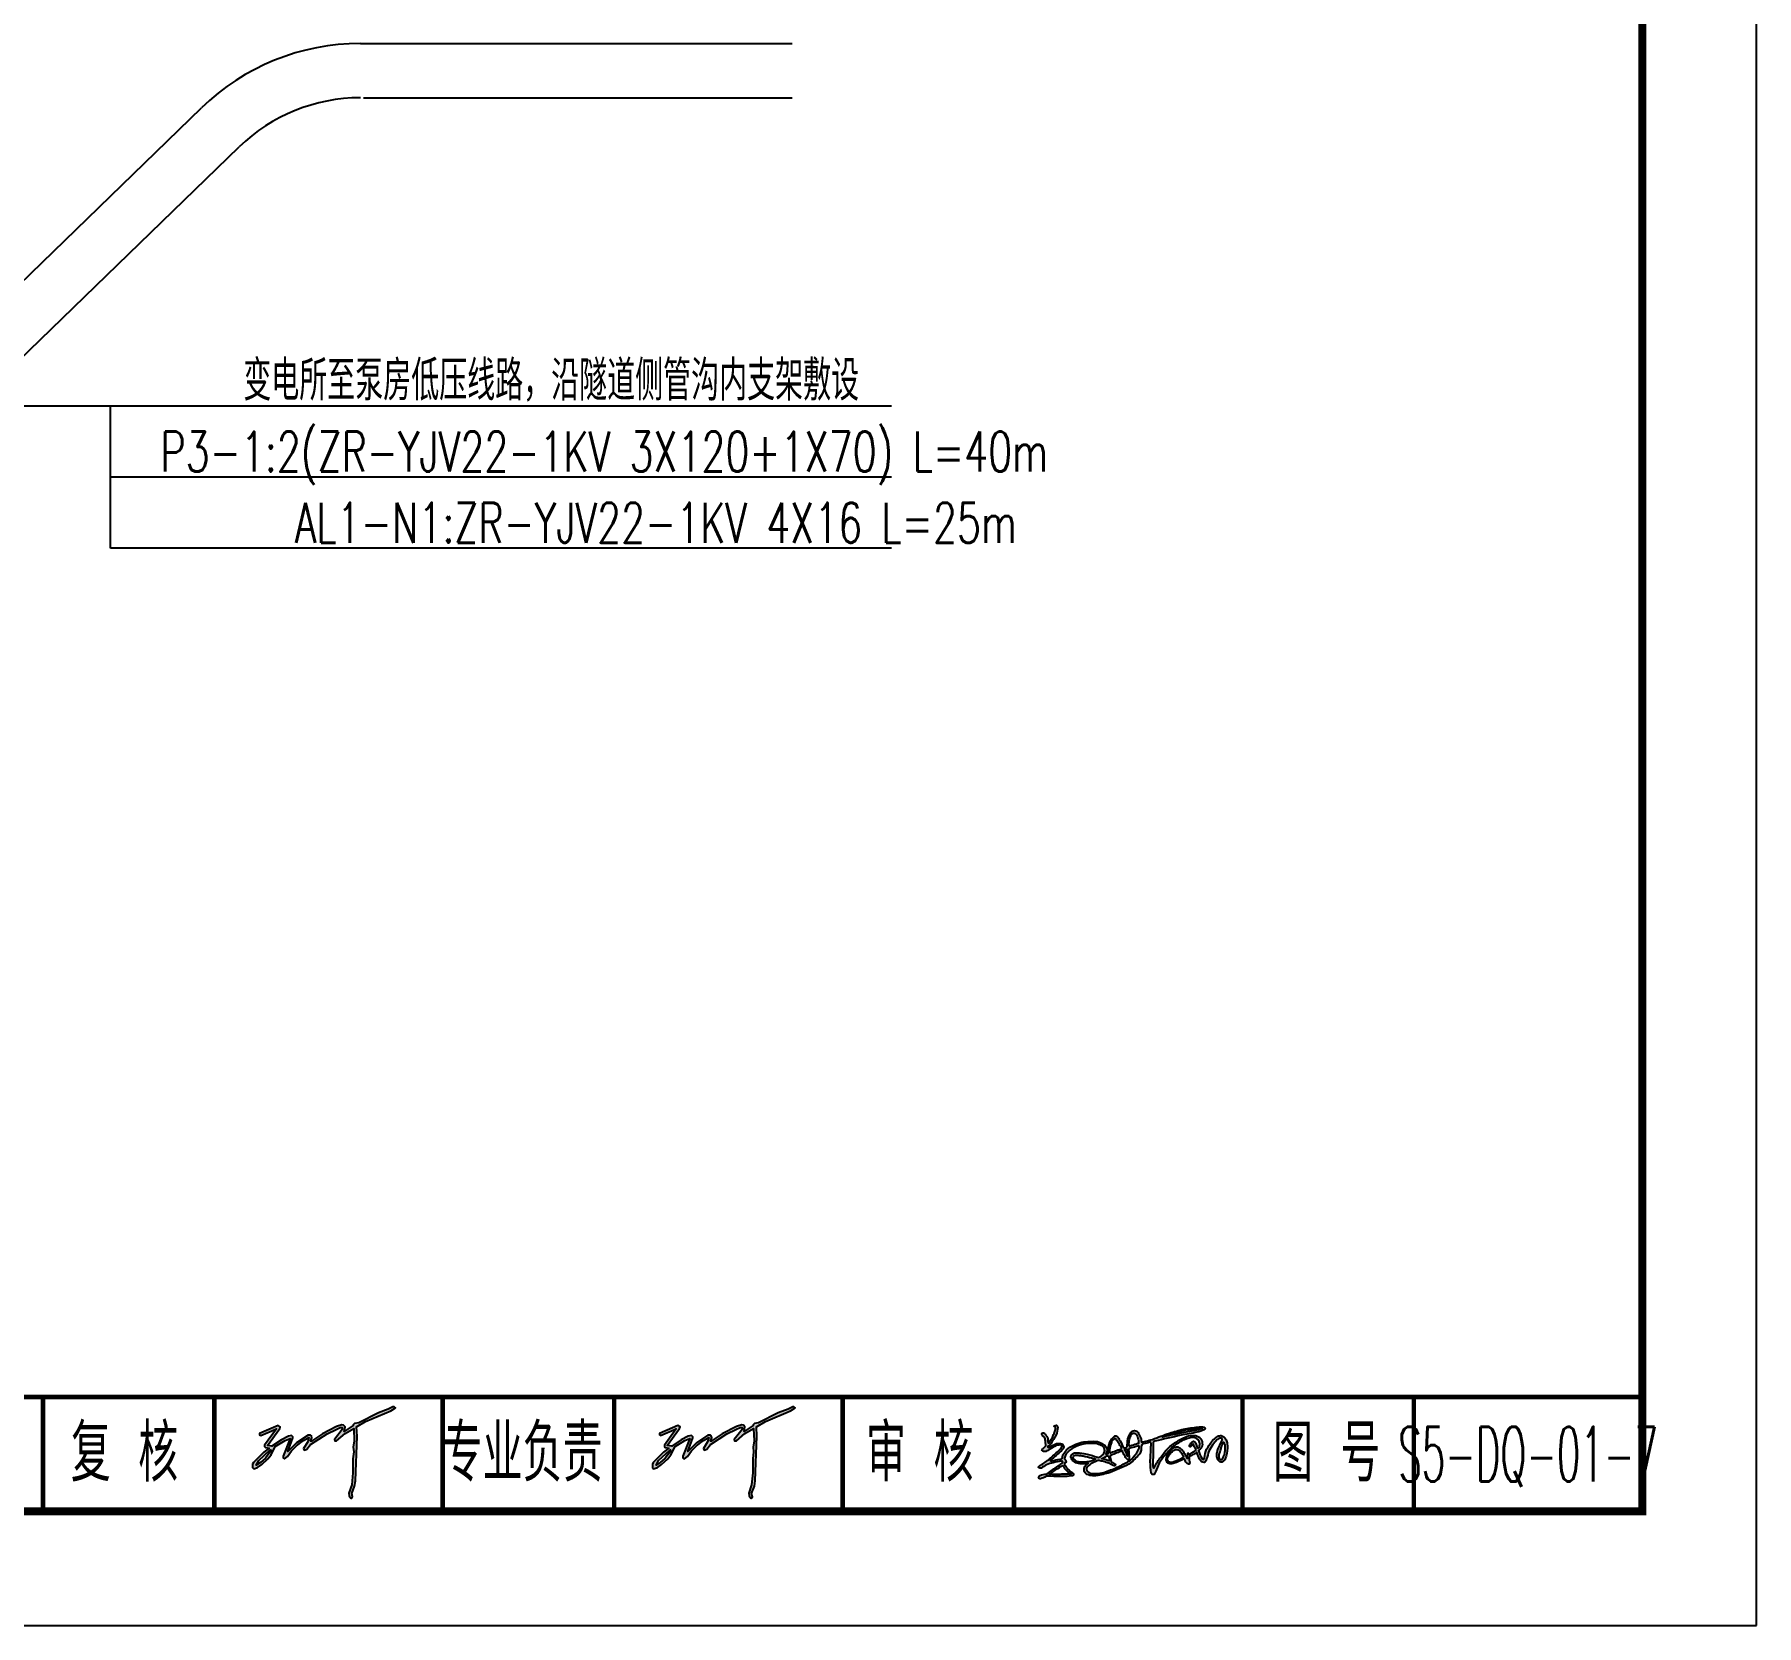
# Model space of a CAD drawing. Header units: millimetres. Extents: x 536322 to 537268, y -176210 to -175465.
# Drawn here: x 536590.8 to 536741.5, y -176117.9 to -175978.7 of the extents above; entities that cross this region are included whole.
import ezdxf
from ezdxf.enums import TextEntityAlignment as Align

# ---------------------------------------------------------------- set-up
doc = ezdxf.new("R2010")
doc.units = ezdxf.units.MM
doc.header["$MEASUREMENT"] = 0
for name, color, linetype in [('E-SYST-DIM', 3, 'Continuous'), ('electrical text', 3, 'Continuous'), ('分隔带', 3, 'Continuous'), ('图框', 7, 'Continuous'), ('次轮廓线', 7, 'Continuous'), ('路基边线', 1, 'Continuous')]:
    doc.layers.add(name, color=color, linetype=linetype)
doc.styles.get("Standard").update_dxf_attribs({"font": 'simplex1.shx', "width": 0.8, "bigfont": 'HZTXT.shx'})

# ---------------------------------------------------------------- blocks, each defined once
blk = doc.blocks.new('series')
at = {"width": 0.75}
for tag, height, p in [('页码', 4, (-35, -19)), ('图名', 5, (-220, -282)), ('图号', 5, (-20, -282))]:
    blk.add_attdef(tag, text='', height=height, dxfattribs=at).set_placement(p, align=Align.MIDDLE_CENTER)

msp = doc.modelspace()

# ---------------------------------------------------------------- hatches: boundary and pattern name
at = {"linetype": 'Continuous'}
h = msp.add_hatch(color=256, dxfattribs=at)
h.paths.add_polyline_path([(536611.41, -176102.58), (536611.48, -176102.55), (536611.41, -176102.76), (536611.01, -176103.27), (536610.58, -176103.66), (536610.22, -176103.88), (536610.43, -176103.48)], flags=17)
h.paths.add_polyline_path([(536622.31, -176098.8), (536622.28, -176098.77), (536622.17, -176098.77), (536621.77, -176098.98), (536620.91, -176099.31), (536619.18, -176100.17), (536618.82, -176100.24), (536618.71, -176100.35), (536618.71, -176100.42), (536617.92, -176100.93), (536617.99, -176100.53), (536617.85, -176100.39), (536617.71, -176100.35), (536617.24, -176100.5), (536616.01, -176101.14), (536615.04, -176101.79), (536614.97, -176101.79), (536615.08, -176101.5), (536615.04, -176101.32), (536614.97, -176101.25), (536614.75, -176101.25), (536613.75, -176101.94), (536612.99, -176102.69), (536613.42, -176101.5), (536613.42, -176101.4), (536613.31, -176101.29), (536613.03, -176101.36), (536612.41, -176101.68), (536611.59, -176102.22), (536611.19, -176102.15), (536612.27, -176100.68), (536612.31, -176100.53), (536612.13, -176100.42), (536610.51, -176101.11), (536610.51, -176101.22), (536610.61, -176101.29), (536611.98, -176100.71), (536610.94, -176102.12), (536610.94, -176102.26), (536611.01, -176102.33), (536611.33, -176102.4), (536610.87, -176102.76), (536609.97, -176103.66), (536609.89, -176103.81), (536609.89, -176104.1), (536610, -176104.2), (536610.33, -176104.1), (536610.69, -176103.84), (536611.23, -176103.34), (536611.51, -176102.98), (536611.87, -176102.26), (536612.74, -176101.72), (536613.17, -176101.54), (536612.56, -176103.09), (536612.56, -176103.23), (536612.7, -176103.34), (536612.95, -176103.12), (536613.31, -176102.62), (536613.75, -176102.19), (536614.36, -176101.72), (536614.83, -176101.47), (536614.72, -176101.83), (536614.36, -176102.44), (536614.43, -176102.58), (536614.65, -176102.48), (536614.97, -176102.08), (536616.41, -176101.14), (536617.2, -176100.75), (536617.56, -176100.6), (536617.74, -176100.6), (536617.74, -176100.75), (536617.06, -176101.65), (536617.09, -176101.76), (536617.24, -176101.76), (536617.99, -176101.11), (536618.75, -176100.68), (536618.79, -176101.76), (536618.71, -176102.3), (536618.75, -176102.73), (536618.68, -176103.34), (536618.68, -176104.56), (536618.57, -176105.61), (536618.32, -176106.33), (536618.35, -176106.58), (536618.5, -176106.76), (536618.57, -176106.76), (536618.64, -176106.65), (536618.57, -176106.36), (536618.82, -176105.72), (536618.89, -176105.25), (536619.04, -176101.36), (536619, -176100.53), (536619.79, -176100.06), (536621.99, -176099.13), (536622.39, -176098.88)])
h = msp.add_hatch(color=256, dxfattribs=at)
h.paths.add_polyline_path([(536646.41, -176102.58), (536646.48, -176102.55), (536646.41, -176102.76), (536646.01, -176103.27), (536645.58, -176103.66), (536645.22, -176103.88), (536645.43, -176103.48)], flags=17)
h.paths.add_polyline_path([(536657.31, -176098.8), (536657.28, -176098.77), (536657.17, -176098.77), (536656.77, -176098.98), (536655.91, -176099.31), (536654.18, -176100.17), (536653.82, -176100.24), (536653.71, -176100.35), (536653.71, -176100.42), (536652.92, -176100.93), (536652.99, -176100.53), (536652.85, -176100.39), (536652.71, -176100.35), (536652.24, -176100.5), (536651.01, -176101.14), (536650.04, -176101.79), (536649.97, -176101.79), (536650.08, -176101.5), (536650.04, -176101.32), (536649.97, -176101.25), (536649.75, -176101.25), (536648.75, -176101.94), (536647.99, -176102.69), (536648.42, -176101.5), (536648.42, -176101.4), (536648.31, -176101.29), (536648.03, -176101.36), (536647.41, -176101.68), (536646.59, -176102.22), (536646.19, -176102.15), (536647.27, -176100.68), (536647.31, -176100.53), (536647.13, -176100.42), (536645.51, -176101.11), (536645.51, -176101.22), (536645.61, -176101.29), (536646.98, -176100.71), (536645.94, -176102.12), (536645.94, -176102.26), (536646.01, -176102.33), (536646.33, -176102.4), (536645.87, -176102.76), (536644.97, -176103.66), (536644.89, -176103.81), (536644.89, -176104.1), (536645, -176104.2), (536645.33, -176104.1), (536645.69, -176103.84), (536646.23, -176103.34), (536646.51, -176102.98), (536646.87, -176102.26), (536647.74, -176101.72), (536648.17, -176101.54), (536647.56, -176103.09), (536647.56, -176103.23), (536647.7, -176103.34), (536647.95, -176103.12), (536648.31, -176102.62), (536648.75, -176102.19), (536649.36, -176101.72), (536649.83, -176101.47), (536649.72, -176101.83), (536649.36, -176102.44), (536649.43, -176102.58), (536649.65, -176102.48), (536649.97, -176102.08), (536651.41, -176101.14), (536652.2, -176100.75), (536652.56, -176100.6), (536652.74, -176100.6), (536652.74, -176100.75), (536652.06, -176101.65), (536652.09, -176101.76), (536652.24, -176101.76), (536652.99, -176101.11), (536653.75, -176100.68), (536653.79, -176101.76), (536653.71, -176102.3), (536653.75, -176102.73), (536653.68, -176103.34), (536653.68, -176104.56), (536653.57, -176105.61), (536653.32, -176106.33), (536653.35, -176106.58), (536653.5, -176106.76), (536653.57, -176106.76), (536653.64, -176106.65), (536653.57, -176106.36), (536653.82, -176105.72), (536653.89, -176105.25), (536654.04, -176101.36), (536654, -176100.53), (536654.79, -176100.06), (536656.99, -176099.13), (536657.39, -176098.88)])
h = msp.add_hatch(color=256)
h.paths.add_polyline_path([(536680.17, -176100.58, 0.432736), (536680.09, -176100.51, -0.414825), (536680.03, -176100.46, -0.217444), (536680.25, -176100.39, -0.302824), (536680.38, -176100.58, -0.06462), (536680.24, -176101.24, 0.00207), (536679.78, -176102.01, -0.011861), (536679.49, -176102.27, 0.79944), (536679.62, -176102.3, -0.027797), (536680.25, -176102, -0.102506), (536680.73, -176102.01, -0.279105), (536680.83, -176102.11, -0.376682), (536680.8, -176102.52, -0.013795), (536679.89, -176103.34, 0.041137), (536679.7, -176103.49, 0.326697), (536679.85, -176103.51, -0.049793), (536680.54, -176103.37, 0.13813), (536680.77, -176103.3, 0.004373), (536680.82, -176102.98, -0.00379), (536681.14, -176102.54, -0.07311), (536681.77, -176102.12, -0.039296), (536682.49, -176101.88, -0.057686), (536683.84, -176101.81, -0.045162), (536684.48, -176102.13, -0.096541), (536684.71, -176102.54, -0.063701), (536684.59, -176102.9, 0.715211), (536684.65, -176102.94, 0.034822), (536684.79, -176102.86, -0.005049), (536684.79, -176102.46, -0.069951), (536684.92, -176101.87, -0.094603), (536685.37, -176101.33, -0.42667), (536685.52, -176101.35, -0.166405), (536685.76, -176101.63, -0.045559), (536686.04, -176102.19, 0.34574), (536686.2, -176102.37, 0.327185), (536686.44, -176102.26, -0.006336), (536686.5, -176101.59, -0.070459), (536686.79, -176100.99, -0.277154), (536687.2, -176100.88, -0.258257), (536687.45, -176101.11, -0.059853), (536687.66, -176101.59, 0.033162), (536687.69, -176101.88), (536688.09, -176101.78, 0.006185), (536688.67, -176101.63, -0.01547), (536690.14, -176101.08, -0.023732), (536691.38, -176100.74, -0.02752), (536692.65, -176100.55, -0.093905), (536693.19, -176100.56, -0.639476), (536693.2, -176100.79, -0.084416), (536692.56, -176101, -0.013235), (536691.17, -176101.27, 0.00764), (536688.86, -176101.79, 0.417097), (536688.73, -176101.97, -0.006859), (536688.7, -176103.61, 0.052186), (536688.72, -176104.05, 0.917139), (536688.84, -176104.07, -0.065469), (536689.4, -176103.17, -0.040623), (536690.09, -176102.33, -0.029551), (536690.92, -176101.73, -0.051081), (536691.83, -176101.32, -0.059282), (536692.45, -176101.3, -0.098161), (536692.91, -176101.57, -0.118685), (536693.03, -176102.09, -0.172692), (536692.84, -176102.49, 0.094663), (536692.68, -176102.59, 0.052179), (536692.98, -176103.28, 0.340523), (536693.12, -176103.38, 0.25885), (536693.21, -176103.23, -0.072114), (536693.4, -176102.49, -0.041515), (536693.99, -176101.64, -0.047067), (536694.36, -176101.37, -0.182759), (536694.69, -176101.3, -0.23432), (536695.06, -176101.59, -0.07357), (536695.19, -176101.92, -0.038847), (536695.22, -176102.17, -0.074643), (536695.12, -176103.1, -0.0218), (536694.99, -176103.41, -0.15391), (536694.74, -176103.61, -0.223788), (536694.56, -176103.58, -0.162208), (536694.32, -176103.27, -0.139745), (536694.33, -176102.73, -0.038541), (536694.65, -176101.93, 0.014341), (536694.77, -176101.69, 0.309375), (536694.74, -176101.56, 0.27225), (536694.57, -176101.51, 0.128075), (536694.31, -176101.68, 0.055511), (536693.95, -176102.09, 0.057717), (536693.61, -176102.67, 0.025925), (536693.4, -176103.34, -0.168675), (536693.19, -176103.65, -0.136257), (536692.96, -176103.58, -0.116703), (536692.66, -176103.08, -0.032028), (536692.57, -176102.81, 0.504109), (536692.49, -176102.8, -0.02311), (536692.17, -176102.99, -0.015238), (536691.91, -176103.13, 0.333456), (536691.87, -176103.26, 0.044295), (536691.92, -176103.65, -0.238452), (536691.88, -176103.79, -0.201273), (536691.75, -176103.78, -0.071802), (536691.63, -176103.67, -0.100027), (536691.51, -176103.42, 0.24254), (536691.46, -176103.35, 0.225325), (536691.34, -176103.38, -0.030532), (536690.56, -176103.72, -0.062343), (536690.17, -176103.78, -0.02548), (536690.01, -176103.7, -0.158421), (536689.86, -176103.42, -0.034717), (536689.86, -176103.35, -0.093102), (536689.98, -176102.99, -0.051131), (536690.32, -176102.52, -0.051847), (536690.64, -176102.3, -0.069928), (536690.91, -176102.29, -0.086215), (536691.18, -176102.47, 0.004267), (536691.36, -176102.67, -0.008246), (536691.58, -176103.07, 0.467298), (536691.71, -176103.06, 0.215279), (536691.75, -176102.89, -0.114668), (536691.77, -176102.82, -0.254501), (536691.83, -176102.88, 0.157949), (536691.88, -176102.95, 0.0497), (536692.18, -176102.76, 0.043115), (536692.47, -176102.56, 0.193594), (536692.39, -176102.41, -0.004278), (536692.26, -176102.07, 0.361394), (536692.15, -176102.09, 0.048218), (536692, -176102.28, -0.190129), (536691.91, -176102.26, -0.23301), (536691.94, -176102.11, -0.10973), (536692.14, -176101.84, -0.425192), (536692.38, -176101.84, -0.03214), (536692.51, -176102.16, 0.062346), (536692.62, -176102.38, 0.155165), (536692.73, -176102.33, 0.14796), (536692.8, -176102.01, 0.134515), (536692.63, -176101.63, 0.139391), (536692.08, -176101.46, 0.036002), (536691.26, -176101.74, 0.020898), (536690.4, -176102.31, 0.028284), (536689.56, -176103.24), (536689.24, -176103.7), (536688.96, -176104.41), (536688.8, -176104.71), (536688.64, -176104.71), (536688.55, -176104.59), (536688.51, -176104.29, -0.046068), (536688.5, -176102.94, -0.008242), (536688.53, -176102.27, 0.033881), (536688.54, -176101.97, 0.51133), (536688.42, -176101.87, -0.05826), (536687.89, -176102.02, 0.136911), (536687.73, -176102.11, 0.186139), (536687.68, -176102.41, -0.219336), (536687.44, -176103.01, -0.056272), (536686.6, -176103.8, -0.027982), (536684.95, -176104.53, -0.028622), (536683.71, -176104.81, -0.06203), (536683.17, -176104.78, -0.110448), (536682.76, -176104.56, -0.19677), (536682.68, -176104.19, -0.113168), (536682.86, -176103.85, -0.037183), (536683.04, -176103.73, 0.646679), (536683, -176103.7, -0.157612), (536682.73, -176103.78, -0.017025), (536682.19, -176103.75, -0.119319), (536681.75, -176103.53, -0.169044), (536681.53, -176103.2, -0.233232), (536681.6, -176102.95, -0.141018), (536681.93, -176102.8, -0.050883), (536682.34, -176102.82, -0.019539), (536682.95, -176102.93, -0.030481), (536683.85, -176103.19, 0.121522), (536684.01, -176103.19, 0.048533), (536684.31, -176102.98, 0.147562), (536684.47, -176102.71, 0.137058), (536684.44, -176102.39, 0.066546), (536684.18, -176102.15, 0.037799), (536683.7, -176102, 0.029918), (536682.99, -176102, 0.042797), (536682.19, -176102.15, 0.042057), (536681.43, -176102.58, 0.098162), (536681.04, -176103.02, 0.084131), (536680.95, -176103.34, -0.151937), (536681.1, -176103.57, -0.310659), (536681, -176103.68, 0.387514), (536680.97, -176103.84, 0.060837), (536681.28, -176104.25, -0.001128), (536681.44, -176104.4, 0.007252), (536681.72, -176104.62, -0.349108), (536681.76, -176104.75, 1.256784), (536681.73, -176104.78, -0.256873), (536681.56, -176104.83, -0.012428), (536680.85, -176104.89, -0.024535), (536679.77, -176104.85, 0.032561), (536679.36, -176104.86, -0.061789), (536678.87, -176105.08, -0.562885), (536678.7, -176104.93, -0.208646), (536678.83, -176104.78, -0.111913), (536679.37, -176104.68, 0.018988), (536679.56, -176104.56, -0.001564), (536680.51, -176103.88, 0.043166), (536680.83, -176103.65, 0.277417), (536680.73, -176103.52, 0.021589), (536679.97, -176103.68, 0.0625), (536679.39, -176103.85, 0.043071), (536678.92, -176104.15, -0.116067), (536678.69, -176104.1, -0.449041), (536678.74, -176103.97, -0.000937), (536679.04, -176103.79, 0.035833), (536679.85, -176103.15, 0.014403), (536680.63, -176102.44, -0.002616), (536680.74, -176102.28, 0.240131), (536680.68, -176102.13, 0.130172), (536680.24, -176102.17, 0.041035), (536679.69, -176102.49, 0.009007), (536679.34, -176102.69, -0.151647), (536679.06, -176102.67, -0.131523), (536678.99, -176102.55, -0.17722), (536679.19, -176102.35, -0.011986), (536679.32, -176102.2, 0.189578), (536679.31, -176101.95, 0.01956), (536679.27, -176101.57, 0.081234), (536679.08, -176101.34, -0.049758), (536678.98, -176101.2, -0.254042), (536679, -176101.08, -0.30104), (536679.16, -176101.06, -0.230762), (536679.18, -176101.08, -0.016518), (536679.33, -176101.27, -0.004328), (536679.49, -176101.49, -0.004015), (536679.52, -176101.94, 0.388969), (536679.65, -176101.89, -0.072799), (536679.87, -176101.53, -0.010761), (536680.01, -176101.21, 0.002337), (536680.15, -176100.85, 0.064615)])
h.paths.add_polyline_path([(536685.72, -176102, 0.006522), (536685.91, -176102.31, -0.271697), (536685.94, -176102.44, -0.240232), (536685.84, -176102.5, 0.046381), (536685.58, -176102.57, 0.020098), (536685.03, -176102.79, -0.428121), (536684.93, -176102.78, -0.221019), (536684.9, -176102.67, -0.046018), (536684.98, -176102.12, 0.049664), (536685.09, -176101.84, -0.130486), (536685.33, -176101.57), (536685.39, -176101.54, -0.315622), (536685.5, -176101.64, -0.020079)], flags=16)
h.paths.add_polyline_path([(536686.04, -176102.64, 0.040517), (536686.06, -176102.76, -0.016282), (536686.26, -176103.13, 0.083916), (536686.49, -176103.41, 0.408366), (536686.62, -176103.39, 0.009167), (536686.61, -176103.09, 0.019811), (536686.57, -176102.55, -0.183743), (536686.63, -176102.42, -0.032555), (536686.81, -176102.38, 0.012504), (536687.38, -176102.21, -0.178463), (536687.48, -176102.18, -0.079884), (536687.49, -176102.4, -0.042619), (536687.26, -176102.85, -0.014743), (536686.71, -176103.48, 0.000542), (536685.72, -176104.01, -0.01808), (536684.56, -176104.47, -0.036479), (536683.89, -176104.61, -0.056104), (536683.29, -176104.6, -0.107559), (536683, -176104.45, -0.173978), (536682.89, -176104.22, -0.223937), (536683, -176103.99, -0.060515), (536683.38, -176103.72, -0.017626), (536683.9, -176103.47, -0.113369), (536684, -176103.47, 0.003034), (536684.37, -176103.57, -0.010493), (536684.83, -176103.71, -0.030267), (536685.01, -176103.79, -0.045315), (536685.11, -176103.85, -0.104658), (536685.15, -176103.87, 0.144452), (536685.3, -176103.93, 0.453035), (536685.41, -176103.89, 0.313811), (536685.42, -176103.83, 0.052239), (536685.25, -176103.72, 0.056905), (536685.07, -176103.62, -0.285028), (536685.04, -176103.54, 0.089321), (536684.99, -176103.29, -0.147429), (536684.95, -176103.09, -0.222306), (536685.07, -176103, 0.010723), (536685.55, -176102.81, 0.028776), (536685.95, -176102.63, -0.449606)], flags=16)
h.paths.add_polyline_path([(536686.65, -176101.62, -0.047451), (536686.81, -176101.21, -0.327248), (536687.05, -176101.08, -0.257765), (536687.3, -176101.3, 0.031987), (536687.39, -176101.52, -0.062166), (536687.45, -176101.92, -0.476286), (536687.38, -176102, -0.021082), (536686.87, -176102.17, -0.034106), (536686.65, -176102.22, -0.240595), (536686.61, -176102.16, -0.071828)], flags=16)
h.paths.add_polyline_path([(536686.22, -176102.52, -0.31151), (536686.24, -176102.52, 0.091122), (536686.32, -176102.52, -0.044617), (536686.45, -176102.5, -0.254737), (536686.47, -176102.56, 0.043825), (536686.47, -176102.8, 0.054141), (536686.51, -176103.03, -0.511913), (536686.5, -176103.07, -0.250815), (536686.43, -176103.03, -0.068089), (536686.4, -176102.97, 0.027595), (536686.31, -176102.71), (536686.22, -176102.55, -0.438818)], flags=16)
h.paths.add_polyline_path([(536684.8, -176103.09, -0.070793), (536684.86, -176103.26, -0.03684), (536684.89, -176103.5, -0.511702), (536684.84, -176103.51, 0.008091), (536684.61, -176103.43, -0.036069), (536684.4, -176103.35, 0.068724), (536684.23, -176103.33, -1.024864), (536684.23, -176103.29, 0.086324), (536684.32, -176103.27, 0.028772), (536684.64, -176103.1, -0.279386)], flags=16)
h.paths.add_polyline_path([(536683.66, -176103.38, 0.127115), (536683.59, -176103.41, -0.084614), (536683.37, -176103.51, -0.007543), (536682.93, -176103.6, -0.08036), (536682.36, -176103.62, -0.145532), (536681.95, -176103.5, -0.072881), (536681.75, -176103.31, -0.356606), (536681.75, -176103.1, -0.203505), (536681.92, -176103.02, -0.08555), (536682.15, -176103.01, -0.004608), (536682.59, -176103.07, 0.01201), (536683.34, -176103.25, 0.017064), (536683.64, -176103.32, -0.649654)], flags=16)
h.paths.add_polyline_path([(536689.55, -176101.37, -0.044305), (536689.69, -176101.32, -0.004264), (536691.35, -176100.85, -0.008335), (536692.32, -176100.69, 0.000572), (536692.91, -176100.64, -0.061594), (536693.01, -176100.68, -0.671314), (536692.99, -176100.71, -0.012664), (536692.37, -176100.85, -0.018364), (536691.73, -176100.98, -0.013482), (536690.61, -176101.2, 0.015232), (536689.9, -176101.35, 0.079126), (536689.62, -176101.41, -0.090079), (536689.58, -176101.43, -1.108593)], flags=16)
h.paths.add_polyline_path([(536690.06, -176103.12, -0.072416), (536690.22, -176102.9, -0.075829), (536690.49, -176102.6, -0.126094), (536690.75, -176102.5, -0.183759), (536691.06, -176102.63, -0.060456), (536691.27, -176102.95, -0.055619), (536691.38, -176103.2), (536691, -176103.41), (536690.39, -176103.64, -0.093619), (536690.25, -176103.66, -0.103772), (536690.06, -176103.59, -0.176853), (536689.98, -176103.43, -0.204979)], flags=16)
h.paths.add_polyline_path([(536681.56, -176104.63, -0.571764), (536681.53, -176104.66, 0.005501), (536681.15, -176104.67, 0.003044), (536680.56, -176104.69, -0.005834), (536680, -176104.69, -0.02172), (536679.76, -176104.68, -0.047484), (536679.64, -176104.67, -0.92367), (536679.63, -176104.63, 0.129105), (536679.71, -176104.62, 0.021629), (536679.77, -176104.58, 0.028295), (536679.83, -176104.55, -0.003491), (536680.49, -176104.11, -0.1003), (536680.76, -176103.93, -0.168887), (536680.85, -176103.93, -0.076914), (536680.89, -176104.04, 0.038411), (536681.01, -176104.23, -0.027734), (536681.2, -176104.42, 0.018147), (536681.43, -176104.58, 0.050311)], flags=16)
h.paths.add_polyline_path([(536691.65, -176103.22, -0.339437), (536691.71, -176103.18), (536691.72, -176103.18, -0.091128), (536691.76, -176103.18, -0.119751), (536691.77, -176103.19, -0.217561), (536691.78, -176103.23, -0.172067), (536691.76, -176103.28, -0.345366), (536691.72, -176103.29, -0.180886), (536691.67, -176103.26, -0.286706)], flags=16)
h.paths.add_polyline_path([(536694.58, -176102.72, 0.026993), (536694.64, -176102.5, -0.016742), (536694.74, -176102.21, 0.073624), (536694.8, -176102.01, -0.100878), (536694.84, -176101.89, -0.593123), (536694.9, -176101.89, -0.152736), (536695.01, -176102.3, -0.039038), (536694.93, -176102.95, -0.076233), (536694.75, -176103.37, -0.512205), (536694.57, -176103.37, -0.092384), (536694.5, -176103.2, -0.079784), (536694.5, -176103.03, -0.063606)], flags=16)

# ---------------------------------------------------------------- linework, layer by layer
msp.add_lwpolyline([(536741.54, -176117.92), (536741.54, -175820.92), (536321.54, -175820.92), (536321.54, -176117.92)], close=True)
for points, const_width in [([(536731.54, -175830.92), (536351.54, -175830.92), (536351.54, -176107.92), (536731.54, -176107.92), (536731.54, -175830.92)], 0.7), ([(536351.54, -176097.92), (536731.54, -176097.92)], 0.4), ([(536626.54, -176107.92), (536626.54, -176097.92)], 0.4), ([(536641.54, -176107.92), (536641.54, -176097.92)], 0.4), ([(536661.54, -176107.92), (536661.54, -176097.92)], 0.4), ([(536676.54, -176107.92), (536676.54, -176097.92)], 0.4), ([(536696.54, -176107.92), (536696.54, -176097.92)], 0.4), ([(536711.54, -176107.92), (536711.54, -176097.92)], 0.4)]:
    msp.add_lwpolyline(points, dxfattribs=dict(const_width=const_width))
for points in [[(536622.31, -176098.8), (536622.28, -176098.77), (536622.17, -176098.77), (536621.77, -176098.98), (536620.91, -176099.31), (536619.18, -176100.17), (536618.82, -176100.24), (536618.71, -176100.35), (536618.71, -176100.42), (536617.92, -176100.93), (536617.99, -176100.53), (536617.85, -176100.39), (536617.71, -176100.35), (536617.24, -176100.5), (536616.01, -176101.14), (536615.04, -176101.79), (536614.97, -176101.79), (536615.08, -176101.5), (536615.04, -176101.32), (536614.97, -176101.25), (536614.75, -176101.25), (536613.75, -176101.94), (536612.99, -176102.69), (536613.42, -176101.5), (536613.42, -176101.4), (536613.31, -176101.29), (536613.03, -176101.36), (536612.41, -176101.68), (536611.59, -176102.22), (536611.19, -176102.15), (536612.27, -176100.68), (536612.31, -176100.53), (536612.13, -176100.42), (536610.51, -176101.11), (536610.51, -176101.22), (536610.61, -176101.29), (536611.98, -176100.71), (536610.94, -176102.12), (536610.94, -176102.26), (536611.01, -176102.33), (536611.33, -176102.4), (536610.87, -176102.76), (536609.97, -176103.66), (536609.89, -176103.81), (536609.89, -176104.1), (536610, -176104.2), (536610.33, -176104.1), (536610.69, -176103.84), (536611.23, -176103.34), (536611.51, -176102.98), (536611.87, -176102.26), (536612.74, -176101.72), (536613.17, -176101.54), (536612.56, -176103.09), (536612.56, -176103.23), (536612.7, -176103.34), (536612.95, -176103.12), (536613.31, -176102.62), (536613.75, -176102.19), (536614.36, -176101.72), (536614.83, -176101.47), (536614.72, -176101.83), (536614.36, -176102.44), (536614.43, -176102.58), (536614.65, -176102.48), (536614.97, -176102.08), (536616.41, -176101.14), (536617.2, -176100.75), (536617.56, -176100.6), (536617.74, -176100.6), (536617.74, -176100.75), (536617.06, -176101.65), (536617.09, -176101.76), (536617.24, -176101.76), (536617.99, -176101.11), (536618.75, -176100.68), (536618.79, -176101.76), (536618.71, -176102.3), (536618.75, -176102.73), (536618.68, -176103.34), (536618.68, -176104.56), (536618.57, -176105.61), (536618.32, -176106.33), (536618.35, -176106.58), (536618.5, -176106.76), (536618.57, -176106.76), (536618.64, -176106.65), (536618.57, -176106.36), (536618.82, -176105.72), (536618.89, -176105.25), (536619.04, -176101.36), (536619, -176100.53), (536619.79, -176100.06), (536621.99, -176099.13), (536622.39, -176098.88), (536622.31, -176098.8)], [(536657.31, -176098.8), (536657.28, -176098.77), (536657.17, -176098.77), (536656.77, -176098.98), (536655.91, -176099.31), (536654.18, -176100.17), (536653.82, -176100.24), (536653.71, -176100.35), (536653.71, -176100.42), (536652.92, -176100.93), (536652.99, -176100.53), (536652.85, -176100.39), (536652.71, -176100.35), (536652.24, -176100.5), (536651.01, -176101.14), (536650.04, -176101.79), (536649.97, -176101.79), (536650.08, -176101.5), (536650.04, -176101.32), (536649.97, -176101.25), (536649.75, -176101.25), (536648.75, -176101.94), (536647.99, -176102.69), (536648.42, -176101.5), (536648.42, -176101.4), (536648.31, -176101.29), (536648.03, -176101.36), (536647.41, -176101.68), (536646.59, -176102.22), (536646.19, -176102.15), (536647.27, -176100.68), (536647.31, -176100.53), (536647.13, -176100.42), (536645.51, -176101.11), (536645.51, -176101.22), (536645.61, -176101.29), (536646.98, -176100.71), (536645.94, -176102.12), (536645.94, -176102.26), (536646.01, -176102.33), (536646.33, -176102.4), (536645.87, -176102.76), (536644.97, -176103.66), (536644.89, -176103.81), (536644.89, -176104.1), (536645, -176104.2), (536645.33, -176104.1), (536645.69, -176103.84), (536646.23, -176103.34), (536646.51, -176102.98), (536646.87, -176102.26), (536647.74, -176101.72), (536648.17, -176101.54), (536647.56, -176103.09), (536647.56, -176103.23), (536647.7, -176103.34), (536647.95, -176103.12), (536648.31, -176102.62), (536648.75, -176102.19), (536649.36, -176101.72), (536649.83, -176101.47), (536649.72, -176101.83), (536649.36, -176102.44), (536649.43, -176102.58), (536649.65, -176102.48), (536649.97, -176102.08), (536651.41, -176101.14), (536652.2, -176100.75), (536652.56, -176100.6), (536652.74, -176100.6), (536652.74, -176100.75), (536652.06, -176101.65), (536652.09, -176101.76), (536652.24, -176101.76), (536652.99, -176101.11), (536653.75, -176100.68), (536653.79, -176101.76), (536653.71, -176102.3), (536653.75, -176102.73), (536653.68, -176103.34), (536653.68, -176104.56), (536653.57, -176105.61), (536653.32, -176106.33), (536653.35, -176106.58), (536653.5, -176106.76), (536653.57, -176106.76), (536653.64, -176106.65), (536653.57, -176106.36), (536653.82, -176105.72), (536653.89, -176105.25), (536654.04, -176101.36), (536654, -176100.53), (536654.79, -176100.06), (536656.99, -176099.13), (536657.39, -176098.88), (536657.31, -176098.8)], [(536611.41, -176102.58), (536611.48, -176102.55), (536611.41, -176102.76), (536611.01, -176103.27), (536610.58, -176103.66), (536610.22, -176103.88), (536610.43, -176103.48), (536611.41, -176102.58)], [(536646.41, -176102.58), (536646.48, -176102.55), (536646.41, -176102.76), (536646.01, -176103.27), (536645.58, -176103.66), (536645.22, -176103.88), (536645.43, -176103.48), (536646.41, -176102.58)]]:
    msp.add_lwpolyline(points, dxfattribs=at)
for points in [[(536689.56, -176103.24), (536689.24, -176103.7), (536688.96, -176104.41), (536688.8, -176104.71), (536688.64, -176104.71), (536688.55, -176104.59), (536688.51, -176104.29, -0.046068), (536688.5, -176102.94, -0.008242), (536688.53, -176102.27, 0.033881), (536688.54, -176101.97, 0.51133), (536688.42, -176101.87, -0.05826), (536687.89, -176102.02, 0.136911), (536687.73, -176102.11, 0.186139), (536687.68, -176102.41, -0.219336), (536687.44, -176103.01, -0.056272), (536686.6, -176103.8, -0.027982), (536684.95, -176104.53, -0.028622), (536683.71, -176104.81, -0.06203), (536683.17, -176104.78, -0.110448), (536682.76, -176104.56, -0.19677), (536682.68, -176104.19, -0.113168), (536682.86, -176103.85, -0.037183), (536683.04, -176103.73, 0.664405), (536683, -176103.71, -0.156914), (536682.73, -176103.78, -0.017025), (536682.19, -176103.75, -0.119319), (536681.75, -176103.53, -0.169044), (536681.53, -176103.2, -0.233232), (536681.6, -176102.95, -0.141018), (536681.93, -176102.8, -0.050883), (536682.34, -176102.82, -0.019539), (536682.95, -176102.93, -0.030481), (536683.85, -176103.19, 0.121522), (536684.01, -176103.19, 0.048533), (536684.31, -176102.98, 0.147562), (536684.47, -176102.71, 0.137058), (536684.44, -176102.39, 0.066546), (536684.18, -176102.15, 0.037799), (536683.7, -176102, 0.029918), (536682.99, -176102, 0.042797), (536682.19, -176102.15, 0.042057), (536681.43, -176102.58, 0.098162), (536681.04, -176103.02, 0.084131), (536680.95, -176103.34, -0.151937), (536681.1, -176103.57, -0.310659), (536681, -176103.68, 0.387514), (536680.97, -176103.84, 0.060837), (536681.28, -176104.25, -0.001128), (536681.44, -176104.4, 0.007252), (536681.72, -176104.62, -0.349108), (536681.76, -176104.75, 1.256784), (536681.73, -176104.78, -0.256873), (536681.56, -176104.83, -0.012428), (536680.85, -176104.89, -0.024535), (536679.77, -176104.85, 0.032561), (536679.36, -176104.86, -0.061789), (536678.87, -176105.08, -0.562885), (536678.7, -176104.93, -0.208646), (536678.83, -176104.78, -0.111913), (536679.37, -176104.68, 0.018988), (536679.56, -176104.56, -0.001564), (536680.51, -176103.88, 0.043166), (536680.83, -176103.65, 0.277417), (536680.73, -176103.52, 0.021589), (536679.97, -176103.68, 0.0625), (536679.39, -176103.85, 0.043071), (536678.92, -176104.15, -0.116067), (536678.69, -176104.1, -0.449041), (536678.74, -176103.97, -0.000937), (536679.04, -176103.79, 0.035833), (536679.85, -176103.15, 0.014403), (536680.63, -176102.44, -0.002616), (536680.74, -176102.28, 0.240131), (536680.68, -176102.13, 0.130172), (536680.24, -176102.17, 0.041035), (536679.69, -176102.49, 0.009007), (536679.34, -176102.69, -0.151647), (536679.06, -176102.67, -0.131523), (536678.99, -176102.55, -0.17722), (536679.19, -176102.35, -0.011986), (536679.32, -176102.2, 0.189578), (536679.31, -176101.95, 0.01956), (536679.27, -176101.57, 0.081234), (536679.08, -176101.34, -0.049758), (536678.98, -176101.2, -0.254042), (536679, -176101.08, -0.30104), (536679.16, -176101.06, -0.230762), (536679.18, -176101.08, -0.016518), (536679.33, -176101.27, -0.004328), (536679.49, -176101.49, -0.004015), (536679.52, -176101.94, 0.388969), (536679.65, -176101.89, -0.072799), (536679.87, -176101.53, -0.010761), (536680.01, -176101.21, 0.002337), (536680.15, -176100.85, 0.064615), (536680.17, -176100.58, 0.432736), (536680.09, -176100.51, -0.414825), (536680.03, -176100.46, -0.217444), (536680.25, -176100.39, -0.302824), (536680.38, -176100.58, -0.06462), (536680.24, -176101.24, 0.00207), (536679.78, -176102.01, -0.011861), (536679.49, -176102.27, 0.79944), (536679.62, -176102.3, -0.027797), (536680.25, -176102, -0.102506), (536680.73, -176102.01, -0.279105), (536680.83, -176102.11, -0.376682), (536680.8, -176102.52, -0.013795), (536679.89, -176103.34, 0.041137), (536679.7, -176103.49, 0.326697), (536679.85, -176103.51, -0.049793), (536680.54, -176103.37, 0.13813), (536680.77, -176103.3, 0.004373), (536680.82, -176102.98, -0.00379), (536681.14, -176102.54, -0.07311), (536681.77, -176102.12, -0.039296), (536682.49, -176101.88, -0.057686), (536683.84, -176101.81, -0.045162), (536684.48, -176102.13, -0.096541), (536684.71, -176102.54, -0.063701), (536684.59, -176102.9, 0.715211), (536684.65, -176102.94, 0.034822), (536684.79, -176102.86, -0.005049), (536684.79, -176102.46, -0.069951), (536684.92, -176101.87, -0.094603), (536685.37, -176101.33, -0.42667), (536685.52, -176101.35, -0.166405), (536685.76, -176101.63, -0.045559), (536686.04, -176102.19, 0.34574), (536686.2, -176102.37, 0.327185), (536686.44, -176102.26, -0.006336), (536686.5, -176101.59, -0.070459), (536686.79, -176100.99, -0.277154), (536687.2, -176100.88, -0.258257), (536687.45, -176101.11, -0.059853), (536687.66, -176101.59, 0.033162), (536687.69, -176101.88, 0), (536688.09, -176101.78, 0.006185), (536688.67, -176101.63, -0.01547), (536690.14, -176101.08, -0.023732), (536691.38, -176100.74, -0.02752), (536692.65, -176100.55, -0.093905), (536693.19, -176100.56, -0.630494), (536693.2, -176100.79, -0.084829), (536692.56, -176101, -0.013235), (536691.17, -176101.27, 0.00764), (536688.86, -176101.79, 0.417097), (536688.73, -176101.97, -0.006859), (536688.7, -176103.61, 0.052186), (536688.72, -176104.05, 0.917139), (536688.84, -176104.07, -0.065469), (536689.4, -176103.17, -0.040623), (536690.09, -176102.33, -0.029551), (536690.92, -176101.73, -0.051081), (536691.83, -176101.32, -0.059282), (536692.45, -176101.3, -0.098161), (536692.91, -176101.57, -0.118685), (536693.03, -176102.09, -0.172692), (536692.84, -176102.49, 0.094663), (536692.68, -176102.59, 0.052179), (536692.98, -176103.28, 0.340523), (536693.12, -176103.38, 0.25885), (536693.21, -176103.23, -0.072114), (536693.4, -176102.49, -0.041515), (536693.99, -176101.64, -0.047067), (536694.36, -176101.37, -0.182759), (536694.69, -176101.3, -0.23432), (536695.06, -176101.59, -0.07357), (536695.19, -176101.92, -0.038847), (536695.22, -176102.17, -0.074643), (536695.12, -176103.1, -0.0218), (536694.99, -176103.41, -0.15391), (536694.74, -176103.61, -0.222647), (536694.56, -176103.58, -0.162598), (536694.32, -176103.27, -0.139745), (536694.33, -176102.73, -0.038541), (536694.65, -176101.93, 0.014341), (536694.77, -176101.69, 0.309375), (536694.74, -176101.56, 0.27225), (536694.57, -176101.51, 0.128075), (536694.31, -176101.68, 0.055511), (536693.95, -176102.09, 0.057717), (536693.61, -176102.67, 0.025925), (536693.4, -176103.34, -0.168675), (536693.19, -176103.65, -0.136257), (536692.96, -176103.58, -0.116703), (536692.66, -176103.08, -0.032028), (536692.57, -176102.81, 0.504109), (536692.49, -176102.8, -0.02311), (536692.17, -176102.99, -0.015238), (536691.91, -176103.13, 0.333456), (536691.87, -176103.26, 0.044295), (536691.92, -176103.65, -0.238452), (536691.88, -176103.79, -0.201273), (536691.75, -176103.78, -0.071802), (536691.63, -176103.67, -0.100027), (536691.51, -176103.42, 0.24254), (536691.46, -176103.35, 0.225325), (536691.34, -176103.38, -0.030532), (536690.56, -176103.72, -0.062343), (536690.17, -176103.78, -0.02548), (536690.01, -176103.7, -0.158421), (536689.86, -176103.42, -0.034717), (536689.86, -176103.35, -0.093102), (536689.98, -176102.99, -0.051131), (536690.32, -176102.52, -0.051847), (536690.64, -176102.3, -0.069928), (536690.91, -176102.29, -0.086215), (536691.18, -176102.47, 0.004267), (536691.36, -176102.67, -0.008246), (536691.58, -176103.07, 0.508115), (536691.72, -176103.06, 0.202421), (536691.75, -176102.89, -0.114668), (536691.77, -176102.82, -0.254501), (536691.83, -176102.88, 0.157949), (536691.88, -176102.95, 0.0497), (536692.18, -176102.76, 0.043115), (536692.47, -176102.56, 0.193594), (536692.39, -176102.41, -0.004278), (536692.26, -176102.07, 0.361394), (536692.15, -176102.09, 0.048218), (536692, -176102.28, -0.190129), (536691.91, -176102.26, -0.23301), (536691.94, -176102.11, -0.10973), (536692.14, -176101.84, -0.425192), (536692.38, -176101.84, -0.031648), (536692.51, -176102.16, 0.063735), (536692.62, -176102.38, 0.155165), (536692.73, -176102.33, 0.14796), (536692.8, -176102.01, 0.134515), (536692.63, -176101.63, 0.139391), (536692.08, -176101.46, 0.036002), (536691.26, -176101.74, 0.020898), (536690.4, -176102.31, 0.028284), (536689.56, -176103.24, 0.013907)], [(536689.69, -176101.32, -0.004264), (536691.35, -176100.85, -0.008335), (536692.32, -176100.69, 0.000572), (536692.91, -176100.64, -0.061594), (536693.01, -176100.68, -0.671314), (536692.99, -176100.71, -0.012664), (536692.37, -176100.85, -0.018364), (536691.73, -176100.98, -0.013482), (536690.61, -176101.2, 0.015232), (536689.9, -176101.35, 0.079126), (536689.62, -176101.41, -0.090079), (536689.58, -176101.43, -1.108593), (536689.55, -176101.37, -0.044305), (536689.69, -176101.32, -428.389809)], [(536683.9, -176103.47, 0.017626), (536683.38, -176103.72, 0.060515), (536683, -176103.99, 0.223937), (536682.89, -176104.22, 0.173978), (536683, -176104.45, 0.107559), (536683.29, -176104.6, 0.056104), (536683.89, -176104.61, 0.036479), (536684.56, -176104.47, 0.01808), (536685.72, -176104.01, -0.000542), (536686.71, -176103.48, 0.014743), (536687.26, -176102.85, 0.042619), (536687.49, -176102.4, 0.079884), (536687.48, -176102.18, 0.178463), (536687.38, -176102.21, -0.012504), (536686.81, -176102.38, 0.032555), (536686.63, -176102.42, 0.183743), (536686.57, -176102.55, -0.019811), (536686.61, -176103.09, -0.009167), (536686.62, -176103.39, -0.438158), (536686.48, -176103.4, -0.081777), (536686.26, -176103.13, 0.016282), (536686.06, -176102.76, -0.040517), (536686.04, -176102.64, 0.449606), (536685.95, -176102.63, -0.028776), (536685.55, -176102.81, -0.010723), (536685.07, -176103, 0.222306), (536684.95, -176103.09, 0.147429), (536684.99, -176103.29, -0.089321), (536685.04, -176103.54, 0.285028), (536685.07, -176103.62, -0.056905), (536685.25, -176103.72, -0.052239), (536685.42, -176103.83, -0.313811), (536685.41, -176103.89, -0.453035), (536685.3, -176103.93, -0.144452), (536685.15, -176103.87, 0.104658), (536685.11, -176103.85, 0.045315), (536685.01, -176103.79, 0.030267), (536684.83, -176103.71, 0.010493), (536684.37, -176103.57, -0.003034), (536684, -176103.47, 0.113369), (536683.9, -176103.47, 8.727915)], [(536685.39, -176101.54), (536685.33, -176101.57, 0.130486), (536685.09, -176101.84, -0.049664), (536684.98, -176102.12, 0.046018), (536684.9, -176102.67, 0.221019), (536684.93, -176102.78, 0.428121), (536685.03, -176102.79, -0.020098), (536685.58, -176102.57, -0.046381), (536685.84, -176102.5, 0.240232), (536685.94, -176102.44, 0.271697), (536685.91, -176102.31, -0.006522), (536685.72, -176102, 0.020079), (536685.5, -176101.64, 0.315622), (536685.39, -176101.54, -4.018725)], [(536686.61, -176102.16, -0.071828), (536686.65, -176101.62, -0.047451), (536686.81, -176101.21, -0.327248), (536687.05, -176101.08, -0.253224), (536687.3, -176101.3, 0.032821), (536687.39, -176101.52, -0.062166), (536687.45, -176101.92, -0.476286), (536687.38, -176102, -0.021082), (536686.87, -176102.17, -0.034106), (536686.65, -176102.22, -0.240595), (536686.61, -176102.16, 10.271274)], [(536694.9, -176101.89, -0.152736), (536695.01, -176102.3, -0.039038), (536694.93, -176102.95, -0.076233), (536694.75, -176103.37, -0.512205), (536694.57, -176103.37, -0.092384), (536694.5, -176103.2, -0.079784), (536694.5, -176103.03, -0.063606), (536694.58, -176102.72, 0.026993), (536694.64, -176102.5, -0.016742), (536694.74, -176102.21, 0.073624), (536694.8, -176102.01, -0.100878), (536694.84, -176101.89, -0.593123), (536694.9, -176101.89, 11.17127)], [(536682.15, -176103.01, -0.004608), (536682.59, -176103.07, 0.01201), (536683.34, -176103.25, 0.017064), (536683.64, -176103.32, -0.649654), (536683.66, -176103.38, 0.127115), (536683.59, -176103.41, -0.084614), (536683.37, -176103.51, -0.007543), (536682.93, -176103.6, -0.08036), (536682.36, -176103.62, -0.145532), (536681.95, -176103.5, -0.075057), (536681.75, -176103.3, -0.342716), (536681.75, -176103.1, -0.203505), (536681.92, -176103.02, -0.08555), (536682.15, -176103.01, -0.149921)], [(536684.32, -176103.27, 0.028772), (536684.64, -176103.1, -0.279386), (536684.8, -176103.09, -0.070793), (536684.86, -176103.26, -0.03684), (536684.89, -176103.5, -0.511702), (536684.84, -176103.51, 0.008091), (536684.61, -176103.43, -0.036069), (536684.4, -176103.35, 0.068724), (536684.23, -176103.33, -0.941936), (536684.23, -176103.29, 0.089064), (536684.32, -176103.27, -0.197393)], [(536686.22, -176102.55), (536686.31, -176102.71, -0.027595), (536686.4, -176102.97, 0.068089), (536686.43, -176103.03, 0.250815), (536686.5, -176103.07, 0.511913), (536686.51, -176103.03, -0.054141), (536686.47, -176102.8, -0.043825), (536686.47, -176102.56, 0.254737), (536686.45, -176102.5, 0.044617), (536686.32, -176102.52, -0.091122), (536686.24, -176102.52, 0.31151), (536686.22, -176102.52, 0.438818), (536686.22, -176102.55, 0.049856)], [(536691.38, -176103.2), (536691, -176103.41), (536690.39, -176103.64, -0.093619), (536690.25, -176103.66, -0.103772), (536690.06, -176103.59, -0.176853), (536689.98, -176103.43, -0.204979), (536690.06, -176103.12, -0.072416), (536690.22, -176102.9, -0.075829), (536690.49, -176102.6, -0.126094), (536690.75, -176102.5, -0.183759), (536691.06, -176102.63, -0.060456), (536691.27, -176102.95, -0.055619), (536691.38, -176103.2, 0.753805)], [(536691.72, -176103.18), (536691.7, -176103.18, 0.329724), (536691.65, -176103.22, 0.286706), (536691.67, -176103.26, 0.180886), (536691.72, -176103.29, 0.345366), (536691.76, -176103.28, 0.172067), (536691.78, -176103.23, 0.217561), (536691.77, -176103.19, 0.119751), (536691.76, -176103.18, 0.091128), (536691.72, -176103.18, -2.097915)], [(536679.83, -176104.55, -0.003491), (536680.49, -176104.11, -0.1003), (536680.76, -176103.93, -0.168887), (536680.85, -176103.93, -0.076914), (536680.89, -176104.04, 0.038411), (536681.01, -176104.23, -0.027734), (536681.2, -176104.42, 0.018147), (536681.43, -176104.58, 0.050311), (536681.56, -176104.63, -0.526135), (536681.54, -176104.66, 0.005553), (536681.15, -176104.67, 0.003044), (536680.56, -176104.69, -0.005834), (536680, -176104.69, -0.02172), (536679.76, -176104.68, -0.047484), (536679.64, -176104.67, -0.92367), (536679.63, -176104.63, 0.129333), (536679.71, -176104.62, 0.021591), (536679.77, -176104.58, 0.028295), (536679.83, -176104.55, -17.311883)]]:
    msp.add_lwpolyline(points, format="xyb")
at = {"layer": 'E-SYST-DIM'}
msp.add_line((536597.46, -176023.65), (536597.46, -176011.21), dxfattribs=at)
at = {"layer": 'electrical text'}
for p, q in [((536597.46, -176011.21), (536564.33, -176011.21)), ((536665.83, -176011.21), (536597.46, -176011.21)), ((536665.83, -176017.43), (536597.46, -176017.43)), ((536665.83, -176023.65), (536597.46, -176023.65))]:
    msp.add_line(p, q, dxfattribs=at)
at = {"layer": '分隔带', "color": 8}
for p, q in [((536619.33, -175979.49), (536657.12, -175979.49)), ((536560.88, -176028.26), (536605.42, -175985.12))]:
    msp.add_line(p, q, dxfattribs=at)
msp.add_arc((536619.33, -175999.49), 20, 90, 134.0806, dxfattribs=at)
at = {"layer": '图框', "const_width": 0.4}
for points in [[(536591.54, -176107.92), (536591.54, -176097.92)], [(536606.54, -176107.92), (536606.54, -176097.92)], [(536626.54, -176107.92), (536626.54, -176097.92)]]:
    msp.add_lwpolyline(points, dxfattribs=at)
at = {"layer": '路基边线', "color": 8}
for p, q in [((536619.59, -175984.24), (536657.12, -175984.24)), ((536564.18, -176031.67), (536608.72, -175988.53))]:
    msp.add_line(p, q, dxfattribs=at)
msp.add_arc((536619.33, -175999.49), 15.25, 90, 134.0806, dxfattribs=at)

# ---------------------------------------------------------------- block references
at = {"layer": '次轮廓线'}
ref = msp.add_blockref('series', (536741.54, -175820.92), dxfattribs=at)
ref.add_attrib('图号', 'S5-DQ-01-7', dxfattribs={"layer": '0', "height": 4.8, "width": 0.5}).set_placement((536721.54, -176102.92), align=Align.MIDDLE_CENTER)

# ---------------------------------------------------------------- texts
at = {"width": 0.7}
for s, p in [('专业负责', (536633.53, -176102.82)), ('审 核', (536668.3, -176102.82)), ('图 号', (536703.92, -176102.82))]:
    msp.add_text(s, height=5, dxfattribs=at).set_placement(p, align=Align.MIDDLE_CENTER)
at = {"layer": 'electrical text', "width": 0.7}
for s, p in [('变电所至泵房低压线路，沿隧道侧管沟内支架敷设', (536609.08, -176010.73)), ('P3-1:2(ZR-YJV22-1KV 3X120+1X70) L=40m', (536601.83, -176016.95)), ('AL1-N1:ZR-YJV22-1KV 4X16 L=25m', (536613.59, -176023.17))]:
    msp.add_text(s, height=3.5, dxfattribs=at).set_placement(p)
at = {"layer": '图框', "width": 0.7}
msp.add_text('复 核', height=5, dxfattribs=at).set_placement((536598.68, -176102.82), align=Align.MIDDLE_CENTER)

doc.saveas('drawing.dxf')
